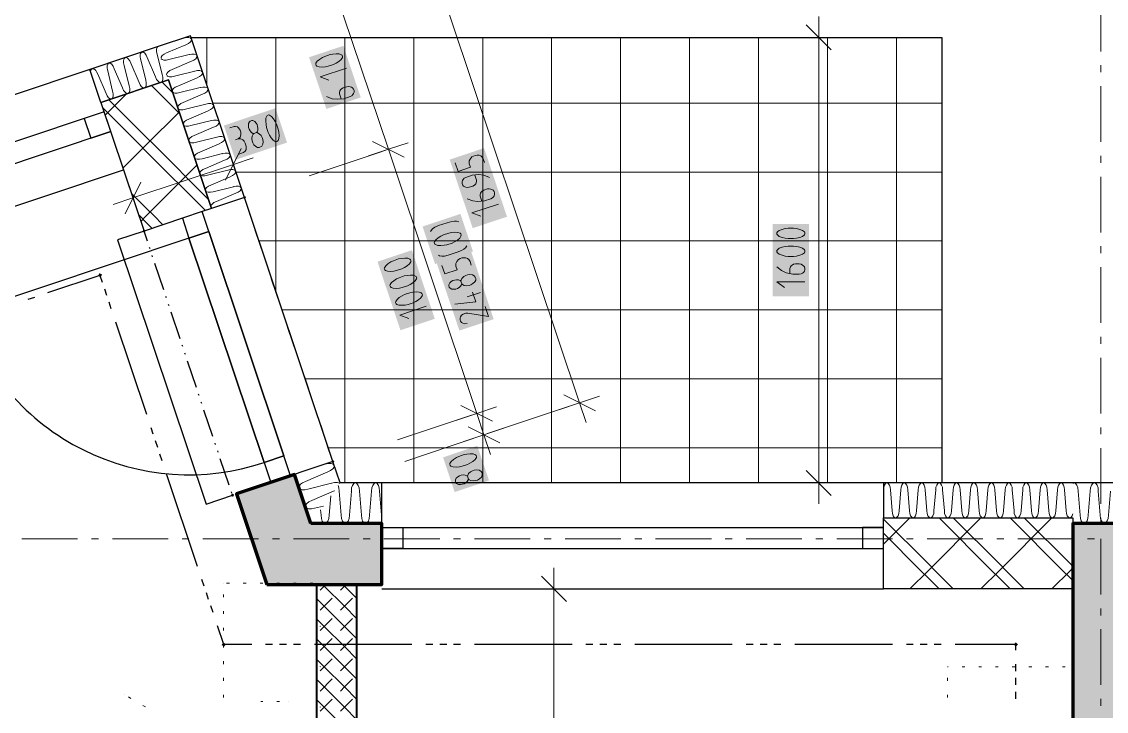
# Model space of a CAD drawing. Header units: millimetres. Extents: x 0 to 594, y 0 to 420.
# Drawn here: x 251.72 to 291.08, y 339.59 to 364.62 of the extents above; entities that cross this region are included whole.
import ezdxf

# ---------------------------------------------------------------- set-up
doc = ezdxf.new("R2010")
doc.units = ezdxf.units.MM
doc.header["$LTSCALE"] = 8
for name, color, linetype in [('PDF_Dvere', 7, 'Continuous'), ('PDF_Koty delkove', 7, 'Continuous'), ('PDF_Nabytek', 7, 'Continuous'), ('PDF_Obecne 0.25', 7, 'Continuous'), ('PDF_Okna', 7, 'Continuous'), ('PDF_Osy hlavni', 7, 'Continuous'), ('PDF_Pozarni useky', 7, 'Continuous'), ('PDF_Pricky zdene', 7, 'Continuous'), ('PDF_Srafy', 7, 'Continuous'), ('PDF_Steny obvodove nosne', 7, 'Continuous'), ('PDF_Steny sendvic', 7, 'Continuous'), ('PDF_Zatepleni', 7, 'Continuous')]:
    doc.layers.add(name, color=color, linetype=linetype)

msp = doc.modelspace()

# ---------------------------------------------------------------- linework, layer by layer
at = {"layer": 'PDF_Dvere', "lineweight": 25}
for points in [[(258.508, 357.005), (258.267, 357.724), (257.548, 357.483), (257.789, 356.764)], [(258.508, 357.005), (257.789, 356.764)], [(261.476, 348.137), (261.236, 348.856), (260.517, 348.616), (260.757, 347.897)], [(261.236, 348.856), (260.517, 348.616)]]:
    msp.add_lwpolyline(points, close=True, dxfattribs=at)
for points in [[(261.236, 348.856), (258.508, 357.005), (261.236, 348.856)], [(260.517, 348.616), (257.789, 356.764), (260.517, 348.616)]]:
    msp.add_lwpolyline(points, dxfattribs=at)
msp.add_lwpolyline([(257.789, 356.764), (249.64, 354.037, 0.414214), (260.517, 348.616)], format="xyb", dxfattribs=at)
at = {"layer": 'PDF_Koty delkove', "lineweight": 18}
for points in [[(271.965, 350.784), (266.532, 367.013)], [(268.494, 349.622), (268.234, 350.399), (265.025, 359.986), (263.061, 365.851)], [(281.098, 363.594), (280.188, 364.504)], [(280.643, 364.049), (280.643, 364.807)], [(281.401, 364.049), (280.643, 364.049), (279.885, 364.049)], [(280.643, 347.874), (280.643, 364.049)], [(262.397, 363.109), (262.391, 363.078), (262.408, 363.027), (262.432, 363.006), (262.513, 362.977), (262.622, 362.97), (262.743, 362.982), (262.842, 363.001), (263.034, 363.065), (263.125, 363.11), (263.228, 363.174), (263.311, 363.244), (263.359, 363.316), (263.366, 363.348), (263.349, 363.399), (263.324, 363.419), (263.243, 363.448), (263.134, 363.455), (263.014, 363.443), (262.913, 363.424)], [(262.913, 363.424), (262.722, 363.359), (262.631, 363.315), (262.528, 363.252), (262.444, 363.181), (262.397, 363.109)], [(263.504, 362.938), (262.545, 362.617), (262.868, 362.498)], [(263.309, 361.819), (263.249, 361.998), (263.248, 362.055), (263.267, 362.104), (263.291, 362.14), (263.329, 362.181), (263.389, 362.216), (263.517, 362.259), (263.585, 362.267), (263.642, 362.258), (263.682, 362.243), (263.727, 362.216), (263.761, 362.169), (263.778, 362.119), (263.779, 362.062), (263.759, 362.013), (263.736, 361.977), (263.697, 361.934), (263.637, 361.9), (263.413, 361.825), (263.173, 361.802), (262.987, 361.825), (262.785, 361.9)], [(260.054, 360.6), (260.007, 360.655), (259.973, 360.715), (259.951, 360.779), (259.943, 360.847), (259.947, 360.919), (259.982, 360.985), (260.015, 361.013), (260.066, 361.03), (260.11, 361.027), (260.177, 360.997), (260.224, 360.941), (260.258, 360.882), (260.28, 360.818), (260.288, 360.749), (260.284, 360.677), (260.262, 360.617), (260.242, 360.592)], [(259.273, 360.764), (259.426, 360.816), (259.483, 360.817), (259.544, 360.802), (259.587, 360.763), (259.644, 360.676), (259.665, 360.612), (259.672, 360.508), (259.642, 360.426), (259.576, 360.369), (259.474, 360.335)], [(260.139, 360.557), (260.108, 360.565), (260.054, 360.6)], [(259.64, 358.72), (259.399, 359.439), (259.158, 360.158)], [(259.594, 359.805), (259.773, 359.865), (259.825, 359.919), (259.861, 359.984), (259.86, 360.073), (259.851, 360.141), (259.83, 360.205), (259.79, 360.281), (259.743, 360.335), (259.676, 360.366), (259.576, 360.369)], [(265.744, 360.227), (265.025, 359.986), (264.306, 359.745)], [(265.601, 359.699), (264.449, 360.273)], [(259.112, 358.863), (259.686, 360.015)], [(265.025, 359.986), (264.689, 359.874), (262.149, 359.023)], [(267.45, 359.493), (267.553, 359.186), (268, 359.335), (267.957, 359.464), (267.96, 359.564), (267.99, 359.631), (268.053, 359.709), (268.112, 359.743), (268.176, 359.764), (268.245, 359.773), (268.317, 359.769), (268.377, 359.746), (268.427, 359.706), (268.469, 359.635), (268.512, 359.507)], [(255.756, 358.22), (259.399, 359.439)], [(259.399, 359.439), (260.118, 359.68)], [(268.692, 358.969), (268.489, 359.044), (268.303, 359.067), (268.063, 359.043), (267.838, 358.968), (267.779, 358.934), (267.74, 358.892), (267.717, 358.856), (267.697, 358.807), (267.699, 358.75), (267.716, 358.7), (267.749, 358.653), (267.794, 358.626), (267.834, 358.611), (267.891, 358.601), (267.958, 358.609), (268.087, 358.652)], [(268.087, 358.652), (268.146, 358.686), (268.201, 358.734), (268.228, 358.814), (268.227, 358.871), (268.167, 359.05)], [(255.469, 357.644), (256.043, 358.796)], [(255.997, 357.501), (255.756, 358.22), (255.515, 358.939)], [(255.756, 358.22), (255.037, 357.979)], [(268.411, 358.106), (268.351, 358.285), (268.35, 358.342), (268.369, 358.391), (268.393, 358.428), (268.432, 358.469), (268.492, 358.503), (268.619, 358.546), (268.688, 358.554), (268.744, 358.545), (268.784, 358.53), (268.83, 358.503), (268.863, 358.457), (268.88, 358.406), (268.881, 358.349), (268.862, 358.3), (268.838, 358.264), (268.799, 358.222), (268.739, 358.187), (268.516, 358.112), (268.275, 358.089), (268.09, 358.112), (267.887, 358.187)], [(269.018, 357.996), (268.059, 357.675), (268.382, 357.556)], [(266.555, 357.007), (266.578, 357.043), (266.629, 357.103), (266.716, 357.16), (266.84, 357.216), (267.159, 357.323), (267.324, 357.364), (267.424, 357.384), (267.496, 357.379), (267.577, 357.349)], [(267.215, 356.944), (267.023, 356.879), (266.932, 356.835), (266.829, 356.772), (266.746, 356.701), (266.698, 356.629), (266.692, 356.598), (266.709, 356.547), (266.733, 356.526), (266.814, 356.497), (266.923, 356.491), (267.044, 356.502), (267.143, 356.521)], [(267.143, 356.521), (267.335, 356.585), (267.426, 356.63), (267.53, 356.694), (267.613, 356.765), (267.66, 356.837), (267.667, 356.868), (267.65, 356.919), (267.625, 356.939), (267.544, 356.969), (267.436, 356.975), (267.315, 356.963), (267.215, 356.944)], [(267.868, 356.48), (267.822, 356.408), (267.766, 356.361), (267.674, 356.316), (267.519, 356.249), (267.199, 356.142), (267.067, 356.112), (266.963, 356.106), (266.886, 356.123), (266.846, 356.138)], [(279.732, 356.474), (279.53, 356.474), (279.43, 356.46), (279.312, 356.434), (279.211, 356.393), (279.143, 356.34), (279.127, 356.312), (279.127, 356.259), (279.143, 356.231), (279.211, 356.178), (279.312, 356.138), (279.43, 356.11), (279.53, 356.096), (279.732, 356.096), (279.833, 356.11), (279.952, 356.138), (280.053, 356.178), (280.12, 356.231), (280.138, 356.259)], [(280.138, 356.259), (280.138, 356.312), (280.12, 356.34), (280.053, 356.393), (279.952, 356.434), (279.833, 356.46), (279.732, 356.474)], [(265.397, 356.005), (265.205, 355.941), (265.114, 355.896), (265.011, 355.833), (264.928, 355.762), (264.881, 355.69), (264.874, 355.659), (264.891, 355.608), (264.915, 355.587), (264.996, 355.558), (265.105, 355.552), (265.226, 355.563), (265.325, 355.582), (265.517, 355.646), (265.608, 355.691)], [(265.608, 355.691), (265.712, 355.755), (265.795, 355.825), (265.842, 355.897), (265.85, 355.929), (265.833, 355.98), (265.808, 356), (265.726, 356.03), (265.618, 356.036), (265.497, 356.024), (265.397, 356.005)], [(266.969, 355.77), (267.071, 355.464), (267.518, 355.613), (267.475, 355.741), (267.478, 355.841), (267.509, 355.909), (267.572, 355.986), (267.63, 356.02), (267.695, 356.042), (267.763, 356.05), (267.835, 356.046), (267.896, 356.024), (267.945, 355.984), (267.987, 355.913), (268.03, 355.785)], [(279.598, 355.477), (279.598, 355.665), (279.615, 355.719), (279.648, 355.76), (279.683, 355.787), (279.732, 355.813), (279.8, 355.827), (279.934, 355.827), (280.002, 355.813), (280.053, 355.787), (280.086, 355.76), (280.12, 355.719), (280.138, 355.665), (280.138, 355.612), (280.12, 355.558), (280.086, 355.517), (280.053, 355.491), (280.002, 355.463), (279.934, 355.449), (279.699, 355.449), (279.463, 355.503), (279.295, 355.584), (279.127, 355.719)], [(267.532, 354.936), (267.468, 354.914), (267.4, 354.906), (267.327, 354.91), (267.262, 354.945), (267.234, 354.978), (267.217, 355.029), (267.22, 355.072), (267.25, 355.14), (267.306, 355.187), (267.365, 355.221), (267.429, 355.242), (267.498, 355.251), (267.569, 355.247), (267.63, 355.224), (267.655, 355.204)], [(267.689, 355.102), (267.682, 355.071), (267.646, 355.017), (267.592, 354.97), (267.532, 354.936)], [(280.138, 355.18), (279.127, 355.18), (279.396, 354.965)], [(265.808, 354.776), (265.616, 354.711), (265.526, 354.667), (265.422, 354.604), (265.339, 354.533), (265.292, 354.461), (265.285, 354.43), (265.302, 354.379), (265.326, 354.358), (265.408, 354.329), (265.516, 354.323), (265.637, 354.334), (265.737, 354.353)], [(265.737, 354.353), (265.928, 354.417), (266.02, 354.462), (266.123, 354.526), (266.206, 354.596), (266.253, 354.668), (266.261, 354.7), (266.244, 354.751), (266.219, 354.771), (266.138, 354.801), (266.029, 354.807), (265.908, 354.795), (265.808, 354.776)], [(268.074, 354.804), (268.194, 354.446), (267.439, 354.365)], [(268.364, 354.788), (267.885, 354.627)], [(266.398, 354.29), (265.44, 353.969), (265.763, 353.85)], [(268.535, 354.276), (268.655, 353.918), (267.904, 354.037), (267.831, 354.04), (267.736, 354.008), (267.681, 353.962), (267.646, 353.908), (267.626, 353.858), (267.628, 353.802), (267.645, 353.751), (267.677, 353.705), (267.723, 353.677), (267.783, 353.655), (267.887, 353.661)], [(272.205, 350.065), (271.965, 350.784), (268.625, 349.666)], [(272.684, 351.025), (271.965, 350.784), (271.246, 350.543)], [(272.54, 350.497), (271.389, 351.071)], [(268.234, 350.399), (267.898, 350.287), (265.358, 349.436)], [(268.953, 350.64), (268.234, 350.399), (267.515, 350.158)], [(268.809, 350.112), (267.658, 350.686)], [(268.734, 348.903), (268.494, 349.622), (268.158, 349.51), (265.618, 348.659)], [(269.213, 349.863), (268.494, 349.622), (267.775, 349.381)], [(269.07, 349.335), (267.918, 349.909)], [(267.567, 347.822), (267.502, 347.857), (267.474, 347.891), (267.457, 347.941), (267.46, 347.985), (267.49, 348.053), (267.546, 348.099), (267.605, 348.134), (267.669, 348.155), (267.738, 348.164), (267.81, 348.159), (267.87, 348.137), (267.895, 348.117)], [(267.93, 348.014), (267.922, 347.983), (267.887, 347.929), (267.832, 347.882), (267.772, 347.848), (267.708, 347.826), (267.64, 347.818), (267.567, 347.822)], [(281.098, 347.419), (280.188, 348.329)], [(281.401, 347.874), (280.643, 347.874), (279.885, 347.874)], [(280.643, 347.874), (280.643, 347.116)], [(271.486, 343.577), (270.577, 344.487)], [(271.032, 344.032), (271.032, 344.79)], [(271.79, 344.032), (271.032, 344.032), (270.273, 344.032)], [(271.032, 158.52), (271.032, 190.585), (271.032, 206.995), (271.032, 208.461), (271.032, 210.619), (271.032, 238.437), (271.032, 241.166), (271.032, 261.386), (271.032, 264.115), (271.032, 294.09), (271.032, 295.556), (271.032, 344.032)]]:
    msp.add_lwpolyline(points, dxfattribs=at)
for points in [[(261.027, 360.713), (260.962, 360.904), (260.918, 360.995), (260.855, 361.099), (260.784, 361.182), (260.712, 361.229), (260.681, 361.235), (260.63, 361.218), (260.609, 361.194), (260.58, 361.113), (260.574, 361.004), (260.585, 360.884), (260.604, 360.784), (260.668, 360.593), (260.713, 360.501), (260.777, 360.398), (260.847, 360.315), (260.919, 360.267), (260.951, 360.26), (261.002, 360.277), (261.022, 360.302), (261.051, 360.383), (261.058, 360.492), (261.046, 360.612)], [(260.466, 360.347), (260.444, 360.411), (260.404, 360.486), (260.34, 360.553), (260.273, 360.584), (260.242, 360.592), (260.139, 360.557), (260.119, 360.532), (260.084, 360.467), (260.072, 360.375), (260.085, 360.291), (260.107, 360.227), (260.147, 360.152), (260.212, 360.084), (260.279, 360.053), (260.336, 360.054), (260.387, 360.071), (260.433, 360.105), (260.469, 360.17), (260.479, 360.263)], [(279.732, 357.121), (279.53, 357.121), (279.43, 357.107), (279.312, 357.081), (279.211, 357.04), (279.143, 356.987), (279.127, 356.959), (279.127, 356.906), (279.143, 356.878), (279.211, 356.825), (279.312, 356.785), (279.43, 356.757), (279.53, 356.743), (279.732, 356.743), (279.833, 356.757), (279.952, 356.785), (280.053, 356.825), (280.12, 356.878), (280.138, 356.906), (280.138, 356.959), (280.12, 356.987), (280.053, 357.04), (279.952, 357.081), (279.833, 357.107)], [(267.9, 355.428), (267.836, 355.407), (267.761, 355.367), (267.694, 355.303), (267.663, 355.235), (267.655, 355.204), (267.689, 355.102), (267.714, 355.082), (267.779, 355.047), (267.872, 355.035), (267.956, 355.048), (268.02, 355.07), (268.095, 355.11), (268.163, 355.175), (268.194, 355.242), (268.193, 355.299), (268.176, 355.35), (268.142, 355.396), (268.077, 355.431), (267.984, 355.442)], [(265.602, 355.39), (265.411, 355.326), (265.32, 355.281), (265.217, 355.218), (265.133, 355.148), (265.086, 355.076), (265.08, 355.044), (265.097, 354.994), (265.121, 354.973), (265.202, 354.943), (265.311, 354.937), (265.432, 354.949), (265.531, 354.967), (265.723, 355.031), (265.814, 355.077), (265.917, 355.14), (266, 355.211), (266.048, 355.283), (266.055, 355.314), (266.038, 355.365), (266.013, 355.386), (265.932, 355.415), (265.823, 355.421), (265.703, 355.409)], [(267.774, 348.902), (267.583, 348.838), (267.492, 348.793), (267.388, 348.73), (267.305, 348.659), (267.258, 348.587), (267.251, 348.556), (267.268, 348.505), (267.293, 348.484), (267.374, 348.455), (267.482, 348.449), (267.603, 348.46), (267.703, 348.479), (267.894, 348.543), (267.986, 348.588), (268.089, 348.652), (268.172, 348.722), (268.22, 348.795), (268.227, 348.826), (268.21, 348.877), (268.185, 348.898), (268.104, 348.927), (267.995, 348.933), (267.875, 348.921)], [(268.14, 348.341), (268.076, 348.319), (268.001, 348.28), (267.934, 348.215), (267.903, 348.148), (267.895, 348.117), (267.93, 348.014), (267.954, 347.994), (268.02, 347.959), (268.112, 347.947), (268.196, 347.961), (268.26, 347.982), (268.335, 348.022), (268.403, 348.087), (268.434, 348.155), (268.433, 348.212), (268.416, 348.262), (268.382, 348.308), (268.317, 348.344), (268.224, 348.354)]]:
    msp.add_lwpolyline(points, close=True, dxfattribs=at)
at = {"layer": 'PDF_Koty delkove', "color": 7, "lineweight": 18, "true_color": 0xffffff, "transparency": 33554559}
for points in [[(264.021, 361.869), (263.394, 363.744), (262.775, 361.452), (262.147, 363.327)], [(259.472, 359.605), (261.347, 360.232), (259.055, 360.851), (260.93, 361.479)], [(269.33, 357.541), (268.496, 360.031), (268.083, 357.124), (267.25, 359.614)], [(268.095, 356.282), (267.639, 357.643), (266.721, 355.822), (266.265, 357.183)], [(280.289, 354.651), (280.289, 357.272), (278.975, 354.651), (278.975, 357.272)], [(266.71, 353.835), (265.877, 356.325), (265.464, 353.418), (264.631, 355.908)], [(268.847, 353.822), (268.015, 356.308), (267.601, 353.405), (266.768, 355.891)], [(268.676, 347.962), (268.254, 349.222), (267.43, 347.544), (267.008, 348.805)]]:
    msp.add_solid(points, dxfattribs=at)
at = {"layer": 'PDF_Nabytek', "lineweight": 13}
for points in [[(259.039, 344.234), (259.039, 344.234)], [(259.039, 344.234), (259.039, 344.234)], [(259.255, 344.234), (259.154, 344.234)], [(259.862, 344.234), (259.761, 344.234)], [(260.468, 344.234), (260.367, 344.234)], [(261.075, 344.234), (260.974, 344.234)], [(261.681, 344.234), (261.58, 344.234)], [(262.288, 344.234), (262.187, 344.234)], [(262.417, 344.234), (262.417, 344.234)], [(262.417, 344.234), (262.417, 344.234)], [(259.039, 343.726), (259.039, 343.827)], [(262.417, 343.726), (262.417, 343.827)], [(259.039, 343.12), (259.039, 343.221)], [(262.417, 343.12), (262.417, 343.221)], [(259.039, 342.513), (259.039, 342.614)], [(262.417, 342.513), (262.417, 342.614)], [(259.039, 341.907), (259.039, 342.008)], [(262.417, 341.907), (262.417, 342.008)], [(259.039, 341.3), (259.039, 341.401)], [(262.417, 341.3), (262.417, 341.401)], [(285.316, 341.201), (285.316, 341.201)], [(285.338, 341.201), (285.316, 341.201)], [(285.316, 341.201), (285.316, 341.201)], [(285.945, 341.201), (285.843, 341.201)], [(286.551, 341.201), (286.45, 341.201)], [(287.158, 341.201), (287.057, 341.201)], [(287.764, 341.201), (287.663, 341.201)], [(288.371, 341.201), (288.27, 341.201)], [(288.977, 341.201), (288.876, 341.201)], [(289.584, 341.201), (289.483, 341.201)], [(289.865, 341.201), (289.865, 341.201)], [(289.865, 341.201), (289.865, 341.201)], [(259.039, 340.694), (259.039, 340.795)], [(262.417, 340.694), (262.417, 340.795)], [(285.316, 340.694), (285.316, 340.795)], [(289.865, 340.694), (289.865, 340.795)], [(255.452, 340.186), (255.452, 340.186)], [(255.68, 340.055), (255.592, 340.105)], [(259.039, 340.087), (259.039, 340.188)], [(262.417, 340.087), (262.417, 340.188)], [(285.316, 340.087), (285.316, 340.188)], [(289.865, 340.087), (289.865, 340.188)], [(256.205, 339.752), (256.117, 339.802)], [(260.468, 339.938), (260.396, 339.938)], [(260.396, 339.938), (260.396, 339.938)], [(260.396, 339.938), (260.396, 339.938)], [(261.075, 339.938), (260.974, 339.938)], [(261.406, 339.938), (261.406, 339.938)], [(261.406, 339.938), (261.406, 339.938)]]:
    msp.add_lwpolyline(points, dxfattribs=at)
at = {"layer": 'PDF_Obecne 0.25', "lineweight": 25}
for points in [[(257.856, 364.049), (285.114, 364.049), (285.114, 347.874)], [(263.01, 348.651), (259.801, 358.238)], [(256.158, 357.018), (255.2, 356.697), (258.409, 347.11), (259.367, 347.431)]]:
    msp.add_lwpolyline(points, dxfattribs=at)
at = {"layer": 'PDF_Okna', "lineweight": 25}
for points in [[(254.195, 362.884), (236.939, 357.107)], [(254.708, 361.35), (237.452, 355.573)], [(254.949, 360.631), (237.693, 354.854)], [(238.158, 353.464), (255.414, 359.241)], [(282.991, 347.874), (264.793, 347.874)], [(264.793, 346.256), (282.991, 346.256)], [(264.793, 345.498), (282.991, 345.498)], [(264.793, 344.032), (282.991, 344.032)]]:
    msp.add_lwpolyline(points, dxfattribs=at)
for points in [[(254.708, 361.35), (253.989, 361.109), (254.23, 360.39), (254.949, 360.631)], [(264.793, 346.256), (265.551, 346.256), (265.551, 345.498), (264.793, 345.498)], [(282.991, 346.256), (282.232, 346.256), (282.232, 345.498), (282.991, 345.498)]]:
    msp.add_lwpolyline(points, close=True, dxfattribs=at)
at = {"layer": 'PDF_Osy hlavni', "lineweight": 18}
for points in [[(290.876, 363.541), (290.876, 365.563)], [(290.876, 362.783), (290.876, 363.036)], [(290.876, 360.256), (290.876, 362.278)], [(290.876, 359.497), (290.876, 359.75)], [(290.876, 356.97), (290.876, 358.992)], [(290.876, 356.212), (290.876, 356.465)], [(290.876, 353.684), (290.876, 355.706)], [(290.876, 352.926), (290.876, 353.179)], [(290.876, 350.399), (290.876, 352.421)], [(290.876, 349.641), (290.876, 349.893)], [(290.876, 347.113), (290.876, 349.135)], [(290.876, 346.355), (290.876, 346.608)], [(253.745, 345.852), (251.723, 345.852)], [(254.504, 345.852), (254.251, 345.852)], [(257.031, 345.852), (255.009, 345.852)], [(257.789, 345.852), (257.536, 345.852)], [(260.317, 345.852), (258.295, 345.852)], [(261.075, 345.852), (260.822, 345.852)], [(263.602, 345.852), (261.58, 345.852)], [(264.36, 345.852), (264.108, 345.852)], [(266.888, 345.852), (264.866, 345.852)], [(267.646, 345.852), (267.393, 345.852)], [(270.173, 345.852), (268.152, 345.852)], [(270.932, 345.852), (270.679, 345.852)], [(273.459, 345.852), (271.437, 345.852)], [(274.217, 345.852), (273.965, 345.852)], [(276.745, 345.852), (274.723, 345.852)], [(277.503, 345.852), (277.25, 345.852)], [(280.03, 345.852), (278.008, 345.852)], [(280.789, 345.852), (280.536, 345.852)], [(283.316, 345.852), (281.294, 345.852)], [(284.074, 345.852), (283.822, 345.852)], [(286.602, 345.852), (284.58, 345.852)], [(287.36, 345.852), (287.107, 345.852)], [(289.887, 345.852), (287.865, 345.852)], [(290.646, 345.852), (290.393, 345.852)], [(290.876, 343.827), (290.876, 345.849)], [(290.876, 343.069), (290.876, 343.322)], [(290.876, 340.542), (290.876, 342.564)], [(290.876, 339.784), (290.876, 340.036)]]:
    msp.add_lwpolyline(points, dxfattribs=at)
at = {"layer": 'PDF_Pozarni useky', "lineweight": 30}
for points in [[(252.671, 354.785), (254.562, 355.418)], [(254.65, 355.153), (254.57, 355.393)], [(254.811, 354.674), (254.731, 354.914)], [(251.952, 354.544), (252.192, 354.624)], [(254.971, 354.195), (254.891, 354.434)], [(256.255, 350.36), (255.132, 353.715)], [(256.495, 349.641), (256.415, 349.881)], [(256.656, 349.162), (256.576, 349.401)], [(256.816, 348.682), (256.736, 348.922)], [(258.1, 344.847), (256.977, 348.203)], [(258.341, 344.128), (258.26, 344.368)], [(258.501, 343.649), (258.421, 343.889)], [(258.662, 343.17), (258.581, 343.409)], [(260.064, 342.01), (259.05, 342.01), (258.822, 342.69)], [(260.822, 342.01), (260.569, 342.01)], [(261.328, 342.01), (261.075, 342.01)], [(261.833, 342.01), (261.58, 342.01)], [(265.877, 342.01), (262.339, 342.01)], [(266.635, 342.01), (266.382, 342.01)], [(267.141, 342.01), (266.888, 342.01)], [(267.646, 342.01), (267.393, 342.01)], [(271.69, 342.01), (268.152, 342.01)], [(272.448, 342.01), (272.195, 342.01)], [(272.954, 342.01), (272.701, 342.01)], [(273.459, 342.01), (273.206, 342.01)], [(277.503, 342.01), (273.965, 342.01)], [(278.261, 342.01), (278.008, 342.01)], [(278.767, 342.01), (278.514, 342.01)], [(279.272, 342.01), (279.019, 342.01)], [(283.316, 342.01), (279.778, 342.01)], [(284.074, 342.01), (283.822, 342.01)], [(284.58, 342.01), (284.327, 342.01)], [(285.085, 342.01), (284.833, 342.01)], [(287.793, 341.806), (287.793, 342.01), (285.591, 342.01)], [(287.793, 341.047), (287.793, 341.3)], [(287.793, 340.542), (287.793, 340.795)], [(287.793, 340.036), (287.793, 340.289)]]:
    msp.add_lwpolyline(points, dxfattribs=at)
at = {"layer": 'PDF_Pozarni useky', "lineweight": 30, "transparency": 33554559}
for points in [[(254.586, 355.346), (254.49, 355.394), (254.634, 355.442), (254.538, 355.49)], [(254.49, 355.394), (254.538, 355.49), (254.586, 355.346), (254.634, 355.442)], [(259.126, 342.01), (259.05, 341.934), (259.05, 342.086), (258.974, 342.01)], [(259.074, 341.938), (258.978, 341.986), (259.122, 342.034), (259.026, 342.082)], [(287.869, 342.01), (287.793, 341.934), (287.793, 342.086), (287.717, 342.01)], [(287.793, 341.934), (287.717, 342.01), (287.869, 342.01), (287.793, 342.086)]]:
    msp.add_solid(points, dxfattribs=at)
at = {"layer": 'PDF_Pricky zdene', "lineweight": 40}
msp.add_lwpolyline([(263.883, 295.556), (263.883, 344.032), (263.883, 344.184), (262.417, 344.184), (262.417, 344.032), (262.417, 295.556), (262.417, 295.556)], close=True, dxfattribs=at)
at = {"layer": 'PDF_Pricky zdene', "lineweight": 9}
for points in [[(262.549, 343.987), (262.695, 344.133)], [(263.428, 343.4), (262.695, 344.133), (262.645, 344.184)], [(262.695, 344.133), (262.746, 344.184)], [(263.282, 343.987), (263.428, 344.133)], [(263.883, 343.679), (263.428, 344.133), (263.378, 344.184)], [(263.428, 344.133), (263.479, 344.184)], [(263.282, 342.521), (263.428, 342.667), (262.417, 343.679)], [(262.549, 343.254), (262.989, 343.693)], [(263.282, 343.254), (263.428, 343.4), (263.722, 343.693)], [(263.883, 342.946), (263.428, 343.4)], [(263.282, 341.788), (263.428, 341.934), (262.695, 342.667), (262.417, 342.946)], [(262.695, 342.667), (262.989, 342.96)], [(263.883, 342.213), (263.428, 342.667), (263.722, 342.96)], [(262.549, 342.521), (262.695, 342.667)], [(263.282, 341.055), (263.428, 341.201), (262.417, 342.213)], [(262.549, 341.788), (262.989, 342.227)], [(263.428, 341.934), (263.722, 342.227)], [(263.883, 341.48), (263.428, 341.934)], [(262.695, 341.201), (262.417, 341.48)], [(262.695, 341.201), (262.989, 341.495)], [(263.883, 340.747), (263.428, 341.201), (263.722, 341.495)], [(262.549, 341.055), (262.695, 341.201)], [(263.428, 340.468), (262.695, 341.201)], [(263.428, 339.735), (262.417, 340.747)], [(262.549, 340.322), (262.989, 340.762)], [(263.282, 340.322), (263.428, 340.468)], [(263.428, 340.468), (263.722, 340.762)], [(263.883, 340.014), (263.428, 340.468)], [(262.695, 339.735), (262.417, 340.014)], [(262.549, 339.589), (262.695, 339.735)], [(262.695, 339.735), (262.989, 340.029)], [(263.428, 339.003), (262.695, 339.735)], [(263.282, 339.589), (263.428, 339.735)], [(263.883, 339.281), (263.428, 339.735), (263.722, 340.029)]]:
    msp.add_lwpolyline(points, dxfattribs=at)
at = {"layer": 'PDF_Pricky zdene', "lineweight": 9, "transparency": 33554559}
for points in [[(262.549, 344.113), (262.526, 344.136), (262.572, 344.136), (262.549, 344.159)], [(263.428, 344.11), (263.406, 344.133), (263.451, 344.133), (263.428, 344.156)], [(262.549, 342.647), (262.526, 342.67), (262.572, 342.67), (262.549, 342.693)], [(263.428, 342.645), (263.406, 342.667), (263.451, 342.667), (263.428, 342.69)], [(262.549, 341.182), (262.526, 341.204), (262.572, 341.204), (262.549, 341.227)], [(263.428, 341.179), (263.406, 341.201), (263.451, 341.201), (263.428, 341.224)], [(262.549, 339.716), (262.526, 339.738), (262.572, 339.738), (262.549, 339.761)], [(263.428, 339.713), (263.406, 339.735), (263.451, 339.735), (263.428, 339.758)]]:
    msp.add_solid(points, dxfattribs=at)
at = {"layer": 'PDF_Srafy', "lineweight": 9}
for points in [[(258.44, 364.049), (258.44, 362.305)], [(280.958, 364.049), (280.958, 361.663), (275.954, 361.663), (270.95, 361.663), (265.946, 361.663), (260.942, 361.663), (258.655, 361.663)], [(283.46, 364.049), (283.46, 359.161), (278.456, 359.161), (273.452, 359.161), (268.448, 359.161), (263.444, 359.161), (259.492, 359.161)], [(260.942, 364.049), (260.942, 361.663), (260.942, 356.659), (260.942, 354.83)], [(263.444, 364.049), (263.444, 359.161), (263.444, 354.157), (263.444, 349.153), (263.444, 347.874)], [(265.946, 364.049), (265.946, 361.663), (265.946, 356.659), (265.946, 351.655), (265.946, 347.874)], [(268.448, 364.049), (268.448, 359.161), (268.448, 354.157), (268.448, 349.153), (268.448, 347.874)], [(270.95, 364.049), (270.95, 361.663)], [(273.452, 364.049), (273.452, 359.161), (273.452, 354.157)], [(275.954, 364.049), (275.954, 361.663), (275.954, 356.659), (275.954, 351.655)], [(278.456, 364.049), (278.456, 359.161), (278.456, 354.157), (278.456, 349.153)], [(270.95, 361.663), (270.95, 356.659), (270.95, 351.655), (270.95, 347.874)], [(285.114, 361.663), (280.958, 361.663)], [(280.958, 361.663), (280.958, 356.659), (280.958, 351.655), (280.958, 347.874)], [(285.114, 359.161), (283.46, 359.161)], [(283.46, 359.161), (283.46, 354.157), (283.46, 349.153), (283.46, 347.874)], [(285.114, 356.659), (280.958, 356.659), (275.954, 356.659), (270.95, 356.659), (265.946, 356.659), (260.942, 356.659), (260.33, 356.659)], [(285.114, 354.157), (283.46, 354.157), (278.456, 354.157), (273.452, 354.157), (268.448, 354.157), (263.444, 354.157), (261.167, 354.157)], [(273.452, 354.157), (273.452, 349.153), (273.452, 347.874)], [(285.114, 351.655), (280.958, 351.655), (275.954, 351.655), (270.95, 351.655), (265.946, 351.655), (262.005, 351.655)], [(275.954, 351.655), (275.954, 347.874)], [(285.114, 349.153), (283.46, 349.153), (278.456, 349.153), (273.452, 349.153), (268.448, 349.153), (263.444, 349.153), (262.842, 349.153)], [(278.456, 349.153), (278.456, 347.874)]]:
    msp.add_lwpolyline(points, dxfattribs=at)
at = {"layer": 'PDF_Steny obvodove nosne', "lineweight": 70}
for points in [[(262.215, 346.408), (261.62, 348.185), (259.511, 347.479), (260.614, 344.184)], [(260.614, 344.184), (264.793, 344.184), (264.793, 346.408), (262.215, 346.408)], [(291.887, 346.408), (289.865, 346.408), (289.865, 344.032), (289.865, 265.985), (289.865, 263.407), (291.887, 263.407), (291.887, 265.985), (291.887, 344.184)]]:
    msp.add_lwpolyline(points, dxfattribs=at)
at = {"layer": 'PDF_Steny obvodove nosne', "color": 9, "lineweight": 9, "true_color": 0xc0c0c0, "transparency": 33554559}
for points in [[(259.511, 347.479), (260.614, 344.184), (261.62, 348.185), (262.215, 346.408)], [(260.614, 344.184), (264.793, 344.184), (262.215, 346.408), (264.793, 346.408)], [(291.887, 263.407), (291.887, 346.408), (289.865, 263.407), (289.865, 346.408)]]:
    msp.add_solid(points, dxfattribs=at)
at = {"layer": 'PDF_Steny sendvic', "lineweight": 30}
for points in [[(259.801, 358.238), (257.838, 364.103), (256.64, 363.702), (254.195, 362.884)], [(254.596, 361.685), (254.195, 362.884)], [(259.801, 358.238), (258.603, 357.836), (257.041, 362.503), (254.596, 361.685), (255.414, 359.241), (256.158, 357.018)], [(254.596, 361.685), (257.041, 362.503), (258.603, 357.836)], [(258.603, 357.836), (258.267, 357.724), (257.548, 357.483), (256.158, 357.018)], [(289.865, 347.874), (282.991, 347.874), (282.991, 346.61), (289.865, 346.61)]]:
    msp.add_lwpolyline(points, dxfattribs=at)
at = {"layer": 'PDF_Steny sendvic', "lineweight": 9}
for points in [[(257.679, 363.783), (256.979, 363.483), (256.89, 363.443), (256.821, 363.391), (256.782, 363.334), (256.776, 363.295)], [(257.878, 363.983), (257.845, 364.023), (257.78, 364.044), (257.693, 364.044), (257.599, 364.023)], [(257.679, 363.783), (257.767, 363.823), (257.836, 363.875), (257.875, 363.931), (257.878, 363.983)], [(255.473, 363.311), (255.437, 363.281), (255.423, 363.237), (255.415, 363.216), (255.415, 363.129), (255.437, 363.034)], [(255.677, 363.115), (255.637, 363.203), (255.585, 363.272), (255.56, 363.29), (255.529, 363.311), (255.481, 363.314)], [(256.072, 363.512), (256.036, 363.481), (256.032, 363.47), (256.015, 363.416), (256.015, 363.33), (256.036, 363.235)], [(256.276, 363.315), (256.236, 363.404), (256.184, 363.473), (256.133, 363.508), (256.128, 363.512), (256.08, 363.515)], [(256.276, 363.315), (256.576, 362.616), (256.616, 362.527), (256.668, 362.458), (256.725, 362.418), (256.764, 362.413)], [(256.644, 363.689), (256.635, 363.682), (256.614, 363.617), (256.614, 363.53), (256.635, 363.436)], [(256.817, 362.697), (256.635, 363.436)], [(256.68, 363.582), (256.68, 363.582)], [(256.68, 363.582), (256.68, 363.582)], [(257.06, 363.242), (257.799, 363.424), (257.894, 363.445), (257.98, 363.445), (258.045, 363.424), (258.079, 363.384)], [(257.879, 363.184), (257.968, 363.224), (258.037, 363.276), (258.076, 363.332), (258.079, 363.384)], [(254.275, 362.91), (254.238, 362.879), (254.218, 362.816)], [(254.478, 362.713), (254.438, 362.802), (254.404, 362.849), (254.386, 362.871), (254.33, 362.91), (254.282, 362.913)], [(254.874, 363.111), (254.838, 363.08), (254.816, 363.015), (254.816, 363.006), (254.816, 362.929), (254.838, 362.834)], [(255.077, 362.914), (255.038, 363.003), (254.986, 363.071), (254.986, 363.072), (254.929, 363.111), (254.882, 363.113)], [(255.077, 362.914), (255.377, 362.215)], [(255.618, 362.296), (255.437, 363.034)], [(255.677, 363.115), (255.977, 362.415)], [(256.218, 362.496), (256.036, 363.235)], [(256.784, 363.27), (256.813, 363.242), (256.878, 363.22), (256.965, 363.221), (257.06, 363.242)], [(256.88, 362.983), (256.88, 362.983)], [(256.88, 362.983), (256.88, 362.983)], [(257.879, 363.184), (257.18, 362.884), (257.091, 362.844), (257.022, 362.792), (256.982, 362.735), (256.977, 362.696)], [(257.06, 363.242), (257.06, 363.242)], [(254.478, 362.713), (254.778, 362.014)], [(255.019, 362.095), (254.838, 362.834)], [(256.789, 362.421), (256.817, 362.449), (256.838, 362.515), (256.838, 362.601), (256.817, 362.697)], [(256.817, 362.697), (256.817, 362.697)], [(256.985, 362.671), (257.013, 362.643), (257.079, 362.621), (257.165, 362.621), (257.261, 362.643)], [(258.08, 362.585), (257.381, 362.285), (257.292, 362.245), (257.222, 362.192), (257.183, 362.136), (257.177, 362.097)], [(257.261, 362.643), (258, 362.824), (258.094, 362.846), (258.181, 362.846), (258.246, 362.825), (258.279, 362.785)], [(257.261, 362.643), (257.261, 362.643)], [(258.08, 362.585), (258.168, 362.625), (258.238, 362.677), (258.276, 362.733), (258.279, 362.785)], [(255.377, 362.215), (255.418, 362.126), (255.47, 362.056), (255.526, 362.017), (255.566, 362.011)], [(255.591, 362.02), (255.619, 362.048), (255.64, 362.113), (255.64, 362.2), (255.618, 362.296)], [(255.618, 362.296), (255.618, 362.296)], [(255.618, 362.296), (255.618, 362.296)], [(255.878, 362.116), (255.874, 362.113)], [(255.882, 362.116), (255.878, 362.116)], [(255.977, 362.415), (256.017, 362.326), (256.069, 362.257), (256.126, 362.218), (256.165, 362.212)], [(256.19, 362.22), (256.218, 362.249), (256.239, 362.314), (256.239, 362.401), (256.218, 362.496)], [(256.218, 362.496), (256.218, 362.496)], [(257.452, 361.276), (256.429, 362.299)], [(256.477, 362.316), (256.474, 362.314)], [(256.481, 362.316), (256.477, 362.316)], [(257.192, 362.051), (256.815, 362.428)], [(257.081, 362.383), (257.081, 362.384)], [(257.081, 362.384), (257.081, 362.384)], [(257.461, 362.044), (258.2, 362.225), (258.295, 362.247), (258.381, 362.247), (258.446, 362.225), (258.48, 362.186)], [(258.28, 361.986), (258.369, 362.025), (258.438, 362.077), (258.477, 362.134), (258.48, 362.185)], [(254.748, 361.232), (255.505, 361.989)], [(254.778, 362.014), (254.818, 361.925), (254.871, 361.856), (254.927, 361.817), (254.966, 361.811)], [(256.251, 360.415), (254.884, 361.781)], [(254.992, 361.819), (255.019, 361.848), (255.041, 361.913), (255.041, 362), (255.019, 362.095)], [(255.019, 362.095), (255.019, 362.095)], [(255.279, 361.915), (255.275, 361.912)], [(255.283, 361.915), (255.279, 361.915)], [(257.186, 362.072), (257.214, 362.044), (257.279, 362.022), (257.366, 362.022), (257.461, 362.044)], [(257.282, 361.784), (257.281, 361.785)], [(257.282, 361.784), (257.282, 361.784)], [(257.461, 362.044), (257.461, 362.044)], [(258.28, 361.986), (257.581, 361.686)], [(255.993, 360.157), (254.662, 361.487)], [(254.679, 361.715), (254.676, 361.712)], [(254.684, 361.714), (254.679, 361.715)], [(255.394, 359.301), (256.251, 360.157), (257.431, 361.338)], [(257.581, 361.686), (257.492, 361.646), (257.423, 361.593), (257.384, 361.537), (257.378, 361.498)], [(257.386, 361.472), (257.414, 361.445), (257.48, 361.423), (257.567, 361.423), (257.662, 361.445)], [(258.481, 361.386), (257.782, 361.086), (257.693, 361.046), (257.623, 360.994), (257.584, 360.938), (257.578, 360.898)], [(257.662, 361.445), (258.401, 361.626), (258.495, 361.648), (258.582, 361.648), (258.647, 361.626), (258.68, 361.587)], [(257.662, 361.445), (257.662, 361.445)], [(258.481, 361.386), (258.57, 361.426), (258.639, 361.478), (258.678, 361.535), (258.681, 361.586)], [(257.482, 361.185), (257.482, 361.186)], [(257.482, 361.185), (257.482, 361.185)], [(257.862, 360.846), (258.601, 361.027)], [(258.783, 361.049), (258.696, 361.049), (258.601, 361.027)], [(258.682, 360.787), (258.77, 360.827), (258.839, 360.879), (258.878, 360.935), (258.881, 360.987)], [(258.881, 360.988), (258.848, 361.027), (258.783, 361.049)], [(257.587, 360.873), (257.615, 360.845), (257.68, 360.824), (257.767, 360.824), (257.862, 360.846)], [(257.683, 360.586), (257.682, 360.587)], [(257.683, 360.586), (257.683, 360.586)], [(258.682, 360.787), (257.982, 360.487), (257.893, 360.447), (257.824, 360.395), (257.785, 360.338), (257.779, 360.299)], [(257.862, 360.846), (257.862, 360.846)], [(256.251, 359.899), (255.993, 360.157)], [(256.508, 360.157), (256.251, 360.415)], [(258.489, 358.176), (256.508, 360.157)], [(257.787, 360.274), (257.816, 360.246), (257.881, 360.225), (257.968, 360.225), (258.063, 360.246), (258.802, 360.428)], [(258.882, 360.188), (258.183, 359.888), (258.094, 359.848), (258.025, 359.796), (257.985, 359.739), (257.98, 359.7)], [(258.063, 360.246), (258.063, 360.246)], [(259.081, 360.389), (259.048, 360.428), (258.983, 360.449), (258.897, 360.449), (258.802, 360.428)], [(258.882, 360.188), (258.971, 360.228), (259.04, 360.28), (259.079, 360.336), (259.082, 360.388)], [(258.386, 357.764), (256.251, 359.899)], [(257.883, 359.986), (257.883, 359.987)], [(257.883, 359.987), (257.883, 359.987)], [(258.264, 359.647), (259.003, 359.829)], [(259.282, 359.79), (259.249, 359.829), (259.184, 359.85), (259.097, 359.85), (259.003, 359.829)], [(259.083, 359.589), (259.171, 359.629), (259.24, 359.681), (259.279, 359.737), (259.282, 359.788)], [(256.041, 357.369), (256.251, 357.579), (258.078, 359.406)], [(257.988, 359.675), (258.016, 359.647), (258.082, 359.625), (258.168, 359.626), (258.264, 359.647)], [(258.084, 359.387), (258.084, 359.388)], [(258.084, 359.388), (258.084, 359.388)], [(259.083, 359.589), (258.384, 359.289), (258.295, 359.249), (258.225, 359.197), (258.186, 359.14), (258.18, 359.101)], [(258.264, 359.647), (258.264, 359.647)], [(258.189, 359.076), (258.217, 359.048), (258.282, 359.026), (258.369, 359.026), (258.464, 359.048)], [(259.283, 358.99), (258.584, 358.69), (258.495, 358.65), (258.426, 358.597), (258.387, 358.541), (258.381, 358.502)], [(258.464, 359.048), (259.203, 359.229)], [(258.464, 359.048), (258.464, 359.048)], [(259.482, 359.19), (259.449, 359.23), (259.384, 359.251), (259.298, 359.251), (259.203, 359.229)], [(259.283, 358.99), (259.372, 359.03), (259.441, 359.082), (259.48, 359.138), (259.483, 359.189)], [(258.285, 358.789), (258.284, 358.789)], [(258.285, 358.788), (258.285, 358.789)], [(258.665, 358.449), (259.404, 358.63)], [(259.683, 358.591), (259.65, 358.63), (259.585, 358.652), (259.498, 358.652), (259.404, 358.63)], [(259.484, 358.391), (259.573, 358.43), (259.642, 358.482), (259.681, 358.539), (259.683, 358.59)], [(256.841, 357.247), (256.508, 357.579), (256.251, 357.837), (255.7, 358.387)], [(258.389, 358.477), (258.417, 358.449), (258.483, 358.427), (258.57, 358.427), (258.665, 358.449)], [(258.485, 358.189), (258.485, 358.19)], [(258.485, 358.189), (258.485, 358.189)], [(259.484, 358.391), (258.785, 358.091), (258.696, 358.051), (258.626, 357.998), (258.587, 357.942), (258.581, 357.903)], [(258.665, 358.449), (258.665, 358.449)], [(258.59, 357.877), (258.618, 357.85), (258.63, 357.846)], [(255.993, 357.579), (255.959, 357.612)], [(256.251, 357.321), (255.993, 357.579)], [(256.455, 357.117), (256.251, 357.321)], [(283.117, 347.874), (283.069, 347.855), (283.028, 347.8), (283, 347.718), (282.991, 347.621)], [(283.243, 347.621), (283.234, 347.718), (283.206, 347.8), (283.165, 347.855), (283.117, 347.874)], [(283.243, 347.621), (283.306, 346.863), (283.316, 346.766), (283.343, 346.683), (283.384, 346.628), (283.42, 346.61)], [(283.56, 346.863), (283.622, 347.621), (283.632, 347.718), (283.66, 347.8), (283.7, 347.855), (283.749, 347.874)], [(283.875, 347.621), (283.866, 347.718), (283.838, 347.8), (283.797, 347.855), (283.749, 347.874)], [(283.875, 347.621), (283.938, 346.863), (283.947, 346.766), (283.975, 346.683), (284.016, 346.628), (284.052, 346.61)], [(284.192, 346.863), (284.254, 347.621), (284.264, 347.718), (284.291, 347.8), (284.332, 347.855), (284.381, 347.874)], [(284.507, 347.621), (284.497, 347.718), (284.47, 347.8), (284.429, 347.855), (284.381, 347.874)], [(284.507, 347.621), (284.57, 346.863), (284.579, 346.766), (284.607, 346.683), (284.648, 346.628), (284.683, 346.61)], [(284.824, 346.863), (284.886, 347.621), (284.896, 347.718), (284.923, 347.8), (284.964, 347.855), (285.013, 347.874)], [(285.139, 347.621), (285.129, 347.718), (285.102, 347.8), (285.061, 347.855), (285.013, 347.874)], [(285.139, 347.621), (285.201, 346.863), (285.211, 346.766), (285.239, 346.683), (285.28, 346.628), (285.315, 346.61)], [(285.455, 346.863), (285.518, 347.621)], [(285.528, 347.718), (285.518, 347.621)], [(285.644, 347.874), (285.596, 347.855), (285.555, 347.8), (285.528, 347.718)], [(285.771, 347.621), (285.761, 347.718), (285.734, 347.8), (285.693, 347.855), (285.644, 347.874)], [(285.771, 347.621), (285.833, 346.863), (285.843, 346.766), (285.871, 346.683), (285.912, 346.628), (285.947, 346.61)], [(286.087, 346.863), (286.15, 347.621)], [(286.276, 347.874), (286.228, 347.855), (286.187, 347.8), (286.16, 347.718), (286.15, 347.621)], [(286.403, 347.621), (286.393, 347.718), (286.366, 347.8), (286.325, 347.855), (286.276, 347.874)], [(286.403, 347.621), (286.465, 346.863)], [(286.719, 346.863), (286.782, 347.621)], [(286.908, 347.874), (286.86, 347.855), (286.819, 347.8), (286.791, 347.718), (286.782, 347.621)], [(287.035, 347.621), (287.025, 347.718), (286.997, 347.8), (286.956, 347.855), (286.908, 347.874)], [(287.035, 347.621), (287.097, 346.863)], [(287.351, 346.863), (287.414, 347.621)], [(287.54, 347.874), (287.492, 347.855), (287.451, 347.8), (287.423, 347.718), (287.414, 347.621)], [(287.666, 347.621), (287.657, 347.718), (287.629, 347.8), (287.588, 347.855), (287.54, 347.874)], [(287.666, 347.621), (287.729, 346.863)], [(287.983, 346.863), (288.045, 347.621)], [(288.172, 347.874), (288.123, 347.855), (288.082, 347.8), (288.055, 347.718), (288.045, 347.621)], [(288.298, 347.621), (288.289, 347.718), (288.261, 347.8), (288.22, 347.855), (288.172, 347.874)], [(288.298, 347.621), (288.361, 346.863)], [(288.615, 346.863), (288.677, 347.621)], [(288.804, 347.874), (288.755, 347.855), (288.714, 347.8), (288.687, 347.718), (288.677, 347.621)], [(288.93, 347.621), (288.92, 347.718), (288.893, 347.8), (288.852, 347.855), (288.804, 347.874)], [(288.93, 347.621), (288.993, 346.863)], [(289.247, 346.863), (289.309, 347.621)], [(289.436, 347.874), (289.387, 347.855), (289.346, 347.8), (289.319, 347.718), (289.309, 347.621)], [(289.484, 347.855), (289.436, 347.874)], [(289.562, 347.621), (289.552, 347.718), (289.525, 347.8), (289.484, 347.855)], [(289.562, 347.621), (289.624, 346.863)], [(283.446, 346.61), (283.482, 346.628), (283.523, 346.683), (283.55, 346.766), (283.56, 346.863)], [(283.56, 346.863), (283.56, 346.863)], [(284.078, 346.61), (284.113, 346.628), (284.155, 346.683), (284.182, 346.766), (284.192, 346.863)], [(284.192, 346.863), (284.192, 346.863)], [(284.71, 346.61), (284.745, 346.628), (284.786, 346.683), (284.814, 346.766), (284.824, 346.863)], [(284.824, 346.863), (284.824, 346.863)], [(285.342, 346.61), (285.377, 346.628), (285.418, 346.683), (285.446, 346.766), (285.455, 346.863)], [(285.455, 346.863), (285.455, 346.863)], [(285.974, 346.61), (286.009, 346.628), (286.05, 346.683), (286.078, 346.766), (286.087, 346.863)], [(286.087, 346.863), (286.087, 346.863)], [(286.465, 346.863), (286.475, 346.766), (286.502, 346.683), (286.544, 346.628), (286.579, 346.61)], [(286.605, 346.61), (286.641, 346.628), (286.682, 346.683), (286.71, 346.766)], [(286.71, 346.766), (286.719, 346.863)], [(286.719, 346.863), (286.719, 346.863)], [(287.097, 346.863), (287.107, 346.766), (287.134, 346.683), (287.175, 346.628), (287.211, 346.61)], [(287.237, 346.61), (287.273, 346.628), (287.314, 346.683), (287.341, 346.766), (287.351, 346.863)], [(287.351, 346.863), (287.351, 346.863)], [(287.729, 346.863), (287.739, 346.766), (287.766, 346.683), (287.807, 346.628), (287.843, 346.61)], [(287.869, 346.61), (287.905, 346.628), (287.946, 346.683), (287.973, 346.766), (287.983, 346.863)], [(287.983, 346.863), (287.983, 346.863)], [(288.361, 346.863), (288.37, 346.766), (288.398, 346.683), (288.439, 346.628), (288.474, 346.61)], [(288.501, 346.61), (288.536, 346.628), (288.578, 346.683), (288.605, 346.766), (288.615, 346.863)], [(288.615, 346.863), (288.615, 346.863)], [(288.993, 346.863), (289.002, 346.766), (289.03, 346.683), (289.071, 346.628), (289.106, 346.61)], [(289.133, 346.61), (289.168, 346.628), (289.209, 346.683), (289.237, 346.766), (289.247, 346.863)], [(289.247, 346.863), (289.247, 346.863)], [(289.624, 346.863), (289.634, 346.766), (289.662, 346.683), (289.703, 346.628), (289.738, 346.61)], [(282.991, 345.65), (283.951, 346.61)], [(285.523, 344.032), (284.866, 344.689), (284.608, 344.947), (282.991, 346.565)], [(283.951, 344.032), (284.608, 344.689), (286.529, 346.61)], [(287.585, 344.032), (287.186, 344.431), (286.928, 344.689), (285.008, 346.61)], [(288.101, 344.032), (287.444, 344.689), (287.186, 344.947), (285.523, 346.61)], [(286.529, 344.032), (287.186, 344.689), (289.107, 346.61)], [(289.865, 344.33), (289.764, 344.431), (289.506, 344.689), (287.585, 346.61)], [(289.865, 344.846), (289.764, 344.947), (288.101, 346.61)], [(289.765, 346.61), (289.8, 346.628), (289.841, 346.683), (289.865, 346.755)], [(285.008, 344.032), (284.608, 344.431), (284.35, 344.689), (282.991, 346.049)], [(289.107, 344.032), (289.764, 344.689), (289.865, 344.79)]]:
    msp.add_lwpolyline(points, dxfattribs=at)
at = {"layer": 'PDF_Steny sendvic', "lineweight": 25}
for points in [[(259.922, 357.877), (259.801, 358.238)], [(260.018, 357.59), (260.002, 357.638)], [(256.279, 356.658), (256.158, 357.018)], [(260.114, 357.302), (260.098, 357.35)], [(260.516, 356.104), (260.195, 357.062)], [(256.375, 356.37), (256.359, 356.418)], [(256.471, 356.083), (256.455, 356.131)], [(256.873, 354.884), (256.552, 355.843)], [(260.612, 355.816), (260.596, 355.864)], [(260.708, 355.529), (260.692, 355.577)], [(261.109, 354.33), (260.788, 355.289)], [(256.969, 354.597), (256.953, 354.645)], [(257.065, 354.309), (257.049, 354.357)], [(257.466, 353.111), (257.145, 354.07)], [(261.206, 354.043), (261.189, 354.091)], [(261.302, 353.755), (261.286, 353.803)], [(261.703, 352.557), (261.382, 353.515)], [(257.562, 352.823), (257.546, 352.871)], [(257.659, 352.536), (257.643, 352.584)], [(258.06, 351.337), (257.739, 352.296)], [(261.799, 352.269), (261.783, 352.317)], [(261.895, 351.981), (261.879, 352.029)], [(262.297, 350.783), (261.976, 351.742)], [(258.156, 351.05), (258.14, 351.098)], [(258.252, 350.762), (258.236, 350.81)], [(258.654, 349.564), (258.333, 350.522)], [(262.393, 350.495), (262.377, 350.543)], [(262.489, 350.208), (262.473, 350.256)], [(262.89, 349.01), (262.569, 349.968)], [(258.75, 349.276), (258.734, 349.324)], [(258.846, 348.988), (258.83, 349.036)], [(259.247, 347.79), (258.926, 348.749)], [(262.986, 348.722), (262.97, 348.77)], [(259.343, 347.503), (259.327, 347.55)]]:
    msp.add_lwpolyline(points, dxfattribs=at)
at = {"layer": 'PDF_Steny sendvic', "lineweight": 30}
msp.add_lwpolyline([(282.991, 346.61), (289.865, 346.61), (289.865, 346.408), (289.865, 344.032), (289.815, 344.032), (282.991, 344.032), (282.991, 345.498), (282.991, 346.256)], close=True, dxfattribs=at)
at = {"layer": 'PDF_Steny sendvic', "lineweight": 9, "transparency": 33554559}
for points in [[(257.598, 364), (257.581, 364.017), (257.621, 364.023), (257.615, 364.028)], [(256.635, 363.413), (256.613, 363.436), (256.658, 363.436), (256.635, 363.458)], [(257.799, 363.401), (257.776, 363.424), (257.822, 363.424), (257.799, 363.446)], [(255.437, 363.012), (255.414, 363.034), (255.46, 363.034), (255.437, 363.057)], [(256.036, 363.212), (256.013, 363.235), (256.059, 363.235), (256.036, 363.258)], [(254.838, 362.811), (254.815, 362.834), (254.861, 362.834), (254.838, 362.857)], [(258, 362.802), (257.977, 362.824), (258.022, 362.824), (258, 362.847)], [(258.2, 362.203), (258.177, 362.225), (258.223, 362.225), (258.2, 362.248)], [(258.401, 361.603), (258.378, 361.626), (258.423, 361.626), (258.401, 361.649)], [(258.601, 361.004), (258.579, 361.027), (258.624, 361.027), (258.601, 361.05)], [(256.251, 360.134), (256.228, 360.157), (256.273, 360.157), (256.251, 360.18)], [(258.802, 360.405), (258.779, 360.428), (258.825, 360.428), (258.802, 360.45)], [(259.003, 359.806), (258.98, 359.829), (259.025, 359.829), (259.003, 359.851)], [(259.203, 359.207), (259.18, 359.229), (259.226, 359.229), (259.203, 359.252)], [(259.404, 358.608), (259.381, 358.63), (259.426, 358.63), (259.404, 358.653)], [(256.251, 357.556), (256.228, 357.579), (256.273, 357.579), (256.251, 357.602)], [(282.991, 347.644), (283.013, 347.621), (282.991, 347.598)], [(283.622, 347.598), (283.6, 347.621), (283.645, 347.621), (283.622, 347.644)], [(284.254, 347.598), (284.232, 347.621), (284.277, 347.621), (284.254, 347.644)], [(284.886, 347.598), (284.863, 347.621), (284.909, 347.621), (284.886, 347.644)], [(285.518, 347.598), (285.495, 347.621), (285.541, 347.621), (285.518, 347.644)], [(286.15, 347.598), (286.127, 347.621), (286.173, 347.621), (286.15, 347.644)], [(286.782, 347.598), (286.759, 347.621), (286.805, 347.621), (286.782, 347.644)], [(287.414, 347.598), (287.391, 347.621), (287.436, 347.621), (287.414, 347.644)], [(288.045, 347.598), (288.023, 347.621), (288.068, 347.621), (288.045, 347.644)], [(288.677, 347.598), (288.655, 347.621), (288.7, 347.621), (288.677, 347.644)], [(289.309, 347.598), (289.286, 347.621), (289.332, 347.621), (289.309, 347.644)], [(284.608, 344.666), (284.585, 344.689), (284.631, 344.689), (284.608, 344.712)], [(287.186, 344.666), (287.163, 344.689), (287.209, 344.689), (287.186, 344.712)], [(289.764, 344.666), (289.741, 344.689), (289.787, 344.689), (289.764, 344.712)]]:
    msp.add_solid(points, dxfattribs=at)
at = {"layer": 'PDF_Steny sendvic', "lineweight": 25, "transparency": 33554559}
for points in [[(259.821, 358.178), (259.741, 358.217), (259.861, 358.258), (259.781, 358.297)], [(256.178, 356.958), (256.098, 356.998), (256.218, 357.038), (256.138, 357.078)], [(263.03, 348.591), (262.95, 348.631), (263.07, 348.671), (262.99, 348.711)], [(259.387, 347.371), (259.307, 347.411), (259.427, 347.451), (259.347, 347.491)]]:
    msp.add_solid(points, dxfattribs=at)
at = {"layer": 'PDF_Zatepleni', "lineweight": 30}
for points in [[(263.27, 347.874), (263.01, 348.651), (261.812, 348.25), (261.62, 348.185), (262.215, 346.408)], [(262.215, 346.408), (264.793, 346.408), (264.793, 346.61), (264.793, 347.874), (263.27, 347.874)], [(291.887, 347.874), (289.865, 347.874)], [(289.865, 346.61), (289.865, 346.408), (291.887, 346.408)]]:
    msp.add_lwpolyline(points, dxfattribs=at)
at = {"layer": 'PDF_Zatepleni', "lineweight": 9}
for points in [[(261.778, 347.713), (261.785, 347.759), (261.831, 347.825), (261.911, 347.885), (262.014, 347.932), (262.825, 348.28), (262.928, 348.326), (263.008, 348.386), (263.053, 348.451), (263.057, 348.512)], [(263.057, 348.512), (263.018, 348.558), (262.943, 348.583), (262.842, 348.583), (262.733, 348.558)], [(261.667, 348.046), (261.667, 348.046), (261.667, 348.046)], [(261.788, 347.684), (261.821, 347.652), (261.897, 347.627), (261.997, 347.627), (262.108, 347.652), (262.965, 347.863), (263.075, 347.888), (263.175, 347.888), (263.251, 347.863), (263.257, 347.855)], [(262.011, 347.018), (262.018, 347.064), (262.063, 347.13), (262.144, 347.19), (262.247, 347.237), (263.058, 347.585), (263.064, 347.587)], [(262.108, 347.652), (262.108, 347.652)], [(263.446, 346.408), (263.405, 346.429), (263.357, 346.493), (263.325, 346.588), (263.314, 346.701), (263.241, 347.581), (263.23, 347.693), (263.202, 347.778)], [(264.179, 346.408), (264.138, 346.429), (264.09, 346.493), (264.058, 346.588), (264.047, 346.701), (263.974, 347.581), (263.963, 347.693), (263.931, 347.788), (263.884, 347.851), (263.828, 347.874), (263.772, 347.851), (263.724, 347.788), (263.692, 347.693), (263.681, 347.581), (263.609, 346.701)], [(264.793, 346.582), (264.791, 346.588), (264.78, 346.701), (264.707, 347.581), (264.696, 347.693), (264.664, 347.788), (264.617, 347.851), (264.561, 347.874), (264.505, 347.851), (264.457, 347.788), (264.425, 347.693), (264.414, 347.581), (264.342, 346.701)], [(289.893, 347.874), (289.865, 347.86)], [(289.924, 347.874), (289.965, 347.853), (290.012, 347.789), (290.044, 347.693), (290.056, 347.581), (290.128, 346.701), (290.139, 346.589), (290.171, 346.494), (290.219, 346.43), (290.275, 346.408), (290.331, 346.43), (290.378, 346.494), (290.41, 346.589), (290.421, 346.701), (290.494, 347.581)], [(290.626, 347.874), (290.585, 347.853), (290.537, 347.789), (290.505, 347.693), (290.494, 347.581)], [(290.494, 347.581), (290.494, 347.581)], [(290.657, 347.874), (290.698, 347.853), (290.745, 347.789), (290.777, 347.693), (290.788, 347.581), (290.861, 346.701), (290.872, 346.589), (290.904, 346.494), (290.952, 346.43), (291.008, 346.408), (291.064, 346.43), (291.111, 346.494), (291.143, 346.589), (291.154, 346.701), (291.227, 347.581)], [(261.899, 347.351), (261.899, 347.351), (261.899, 347.351)], [(262.744, 346.408), (262.785, 346.429), (262.832, 346.493), (262.864, 346.588), (262.876, 346.701), (262.934, 347.406)], [(262.021, 346.989), (262.054, 346.957), (262.129, 346.932), (262.23, 346.932), (262.341, 346.957), (262.669, 347.038)], [(262.341, 346.957), (262.341, 346.957)], [(262.565, 346.894), (262.581, 346.701), (262.592, 346.588), (262.624, 346.493), (262.672, 346.429), (262.713, 346.408)], [(262.132, 346.656), (262.132, 346.656), (262.132, 346.656)], [(262.876, 346.701), (262.876, 346.701)], [(263.477, 346.408), (263.518, 346.429), (263.565, 346.493), (263.597, 346.588), (263.609, 346.701)], [(263.609, 346.701), (263.609, 346.701)], [(264.21, 346.408), (264.251, 346.429), (264.298, 346.493), (264.33, 346.588), (264.342, 346.701)], [(264.342, 346.701), (264.342, 346.701)]]:
    msp.add_lwpolyline(points, dxfattribs=at)
at = {"layer": 'PDF_Zatepleni', "lineweight": 9, "transparency": 33554559}
for points in [[(262.732, 348.535), (262.715, 348.552), (262.755, 348.558), (262.749, 348.563)], [(262.965, 347.84), (262.942, 347.863), (262.988, 347.863), (262.965, 347.885)], [(263.681, 347.558), (263.658, 347.581), (263.704, 347.581), (263.681, 347.603)], [(264.414, 347.558), (264.391, 347.581), (264.437, 347.581), (264.414, 347.603)], [(290.421, 346.678), (290.399, 346.701), (290.444, 346.701), (290.421, 346.724)]]:
    msp.add_solid(points, dxfattribs=at)

doc.saveas('drawing.dxf')
